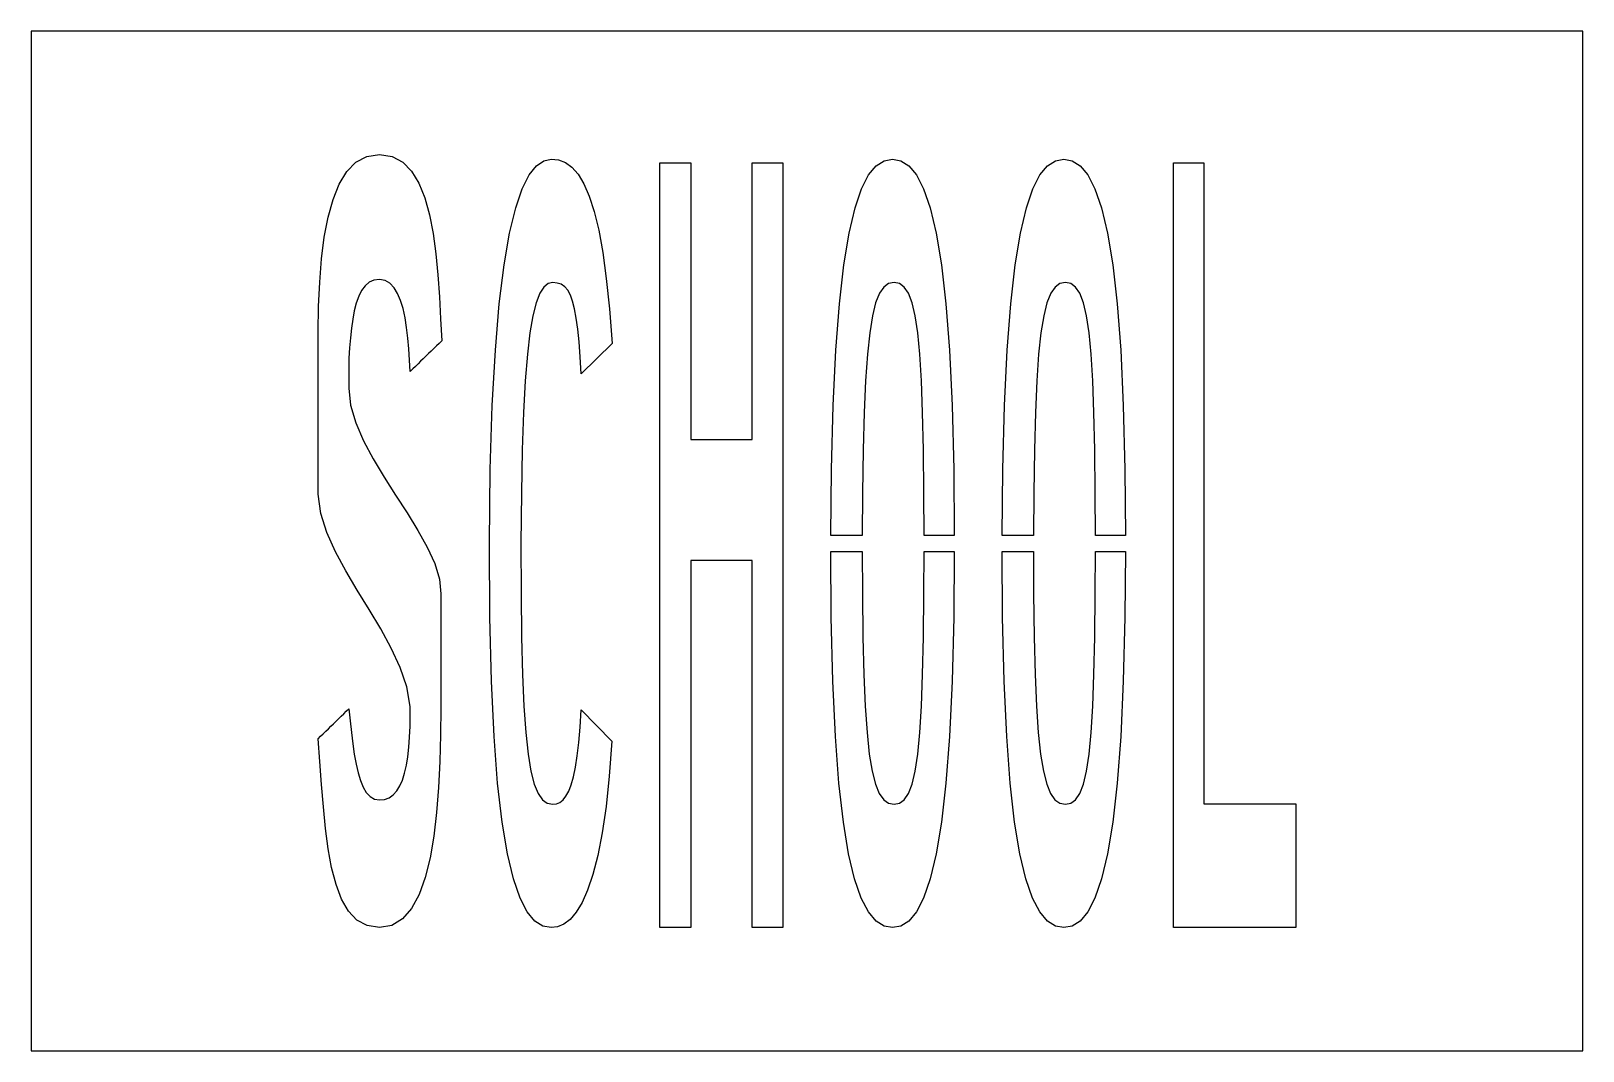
# Model space of a CAD drawing. Extents: x 0 to 73, y 0 to 48.
import ezdxf

# ---------------------------------------------------------------- set-up
doc = ezdxf.new("R2010")
doc.units = 0
doc.layers.add('CUT', color=7, linetype='Continuous')
doc.layers.add('OUTSIDE', color=1, linetype='Continuous')

msp = doc.modelspace()

# ---------------------------------------------------------------- linework, layer by layer
at = {"layer": 'CUT'}
for points in [[(18.2444, 40.8354), (18.5216, 40.1442), (18.7412, 39.3522), (18.914, 38.4702), (19.0436, 37.5198), (19.1372, 36.5226), (19.2128, 35.4966), (19.2668, 34.4562), (19.3172, 33.4194), (19.1912, 33.3006), (19.0688, 33.1782), (18.9464, 33.0594), (18.8204, 32.937), (18.698, 32.8182), (18.5756, 32.6994), (18.4496, 32.577), (18.3272, 32.4582), (18.2048, 32.3358), (18.0788, 32.217), (17.9564, 32.0982), (17.834, 31.9758), (17.8088, 32.5086), (17.7728, 33.0378), (17.7296, 33.549), (17.6684, 34.0422), (17.5928, 34.5066), (17.4992, 34.935), (17.3804, 35.3166), (17.2436, 35.6514), (17.0744, 35.9214), (16.88, 36.1266), (16.6532, 36.2598), (16.3904, 36.3066), (16.1276, 36.2742), (15.9044, 36.1734), (15.71, 36.0114), (15.548, 35.7882), (15.4112, 35.5146), (15.2996, 35.1978), (15.206, 34.8342), (15.134, 34.4382), (15.0728, 34.0098), (15.0224, 33.5598), (14.9828, 33.0882), (14.9468, 32.6022), (14.9468, 32.4834), (14.9468, 32.3682), (14.9468, 32.2494), (14.9468, 32.1342), (14.9468, 32.0154), (14.9468, 31.9002), (14.9468, 31.7814), (14.9468, 31.6662), (14.9468, 31.5474), (14.9468, 31.4322), (14.9468, 31.3134), (14.9468, 31.1982), (15.0332, 30.3882), (15.2708, 29.5602), (15.6344, 28.7178), (16.088, 27.8646), (16.6028, 27.0114), (17.1464, 26.1582), (17.69, 25.3194), (18.1976, 24.4986), (18.6404, 23.703), (18.9896, 22.9362), (19.2128, 22.2054), (19.2776, 21.5214), (19.2776, 21.075), (19.2776, 20.625), (19.2776, 20.1786), (19.2776, 19.7286), (19.2776, 19.2786), (19.2776, 18.8322), (19.2776, 18.3822), (19.2776, 17.9358), (19.2776, 17.4858), (19.2776, 17.0358), (19.2776, 16.5894), (19.2776, 16.1394), (19.2632, 14.883), (19.2344, 13.6302), (19.1732, 12.4062), (19.0796, 11.229), (18.95, 10.1166), (18.77, 9.0906), (18.5396, 8.1654), (18.2516, 7.3662), (17.8988, 6.711), (17.474, 6.2214), (16.9736, 5.9118), (16.3904, 5.8038), (15.8108, 5.8974), (15.3284, 6.1638), (14.9288, 6.585), (14.6048, 7.1502), (14.3456, 7.8378), (14.1404, 8.6298), (13.9784, 9.5154), (13.8524, 10.473), (13.7516, 11.4846), (13.6688, 12.5394), (13.586, 13.6158), (13.5032, 14.6958), (13.622, 14.8146), (13.7444, 14.9298), (13.8632, 15.0486), (13.9856, 15.1638), (14.1044, 15.2826), (14.2232, 15.3978), (14.3456, 15.5166), (14.4644, 15.6318), (14.5868, 15.7506), (14.7056, 15.8658), (14.828, 15.9846), (14.9468, 16.0998), (15.008, 15.531), (15.0692, 14.9802), (15.134, 14.4546), (15.206, 13.9614), (15.2888, 13.5042), (15.3824, 13.0902), (15.4904, 12.723), (15.62, 12.4134), (15.7712, 12.1578), (15.9476, 11.9706), (16.1528, 11.8518), (16.3904, 11.8122), (16.6316, 11.8374), (16.844, 11.9202), (17.0348, 12.0534), (17.2004, 12.237), (17.3444, 12.471), (17.4668, 12.7518), (17.5712, 13.0758), (17.654, 13.443), (17.7224, 13.8498), (17.7728, 14.2926), (17.8088, 14.7714), (17.834, 15.2826), (17.8412, 16.2078), (17.6756, 17.1294), (17.366, 18.0474), (16.9448, 18.9618), (16.448, 19.8726), (15.9008, 20.7834), (15.3428, 21.6906), (14.8064, 22.5942), (14.3204, 23.4978), (13.9208, 24.4014), (13.6364, 25.3014), (13.5032, 26.205), (13.5032, 26.7414), (13.5032, 27.2778), (13.5032, 27.8142), (13.5032, 28.3506), (13.5032, 28.8834), (13.5032, 29.4198), (13.5032, 29.9562), (13.5032, 30.4926), (13.5032, 31.029), (13.5032, 31.5654), (13.5032, 32.1018), (13.5032, 32.6382), (13.5032, 33.8478), (13.5284, 35.0358), (13.5788, 36.1806), (13.6688, 37.275), (13.7948, 38.2974), (13.9712, 39.237), (14.2052, 40.0758), (14.4968, 40.7958), (14.8532, 41.3826), (15.2852, 41.8218), (15.7928, 42.099), (16.3904, 42.1962), (16.9808, 42.1026), (17.4812, 41.8326), (17.9024, 41.4042)], [(25.7144, 33.9702), (25.646, 34.4886), (25.5668, 34.9278), (25.4768, 35.2878), (25.3688, 35.5758), (25.2464, 35.8026), (25.1024, 35.9682), (24.9404, 36.0798), (24.7532, 36.141), (24.5444, 36.159), (24.3248, 36.1122), (24.1232, 35.9502), (23.936, 35.6586), (23.7632, 35.2158), (23.6084, 34.6038), (23.468, 33.801), (23.3456, 32.7858), (23.2448, 31.5438), (23.1656, 30.0534), (23.1044, 28.293), (23.0648, 26.2446), (23.0468, 23.8866), (23.0504, 21.5286), (23.0756, 19.4802), (23.1188, 17.7198), (23.1836, 16.2294), (23.27, 14.9874), (23.378, 13.9722), (23.5112, 13.1694), (23.6696, 12.5574), (23.8496, 12.1146), (24.0548, 11.823), (24.2852, 11.6646), (24.5444, 11.6142), (24.7172, 11.6358), (24.8756, 11.7006), (25.0268, 11.8158), (25.1636, 11.9886), (25.2932, 12.2226), (25.4084, 12.525), (25.5128, 12.8994), (25.6064, 13.353), (25.6892, 13.8894), (25.7612, 14.5158), (25.8224, 15.2394), (25.8728, 16.0602), (27.3236, 14.5806), (27.2012, 12.939), (27.05, 11.5026), (26.8664, 10.2606), (26.6612, 9.1986), (26.4308, 8.3058), (26.1824, 7.5714), (25.9196, 6.981), (25.6424, 6.5274), (25.358, 6.1926), (25.0664, 5.9694), (24.7676, 5.8434), (24.4724, 5.8038), (24.0764, 5.8758), (23.6984, 6.1134), (23.3384, 6.5418), (23, 7.1934), (22.6868, 8.097), (22.406, 9.2814), (22.1576, 10.7718), (21.9488, 12.6042), (21.7832, 14.8002), (21.6608, 17.3958), (21.5852, 20.4126), (21.5672, 23.8866), (21.6032, 27.3606), (21.6968, 30.3774), (21.8408, 32.973), (22.0244, 35.169), (22.2512, 37.0014), (22.5104, 38.4918), (22.7984, 39.6762), (23.108, 40.5798), (23.4356, 41.2314), (23.774, 41.6598), (24.1232, 41.8974), (24.4724, 41.9694), (24.8108, 41.9334), (25.1348, 41.8074), (25.4408, 41.5878), (25.7324, 41.2602), (26.0024, 40.8138), (26.2544, 40.2306), (26.4884, 39.507), (26.7008, 38.625), (26.8916, 37.5738), (27.0608, 36.3462), (27.212, 34.9242), (27.3344, 33.297), (25.8728, 31.8678), (25.826, 32.667), (25.7756, 33.3654)], [(33.926, 28.779), (33.926, 41.8002), (35.3696, 41.8002), (35.3696, 5.8038), (33.926, 5.8038), (33.926, 23.0802), (31.0316, 23.0802), (31.0316, 5.8038), (29.5844, 5.8038), (29.5844, 41.8002), (31.0316, 41.8002), (31.0316, 28.779)], [(42.8216, 37.0014), (43.0304, 35.169), (43.1996, 32.973), (43.322, 30.3774), (43.4012, 27.3606), (43.4237, 24.2626), (42.0069, 24.2626), (42.0008, 26.2446), (41.9792, 28.293), (41.9396, 30.0534), (41.882, 31.5438), (41.8064, 32.7858), (41.7092, 33.801), (41.5868, 34.6038), (41.4428, 35.2158), (41.2736, 35.6586), (41.0756, 35.9502), (40.8524, 36.1122), (40.5968, 36.159), (40.3376, 36.1122), (40.1108, 35.9502), (39.9056, 35.6586), (39.7292, 35.2158), (39.578, 34.6038), (39.4484, 33.801), (39.3404, 32.7858), (39.254, 31.5438), (39.1892, 30.0534), (39.1424, 28.293), (39.1136, 26.2446), (39.1015, 24.2626), (37.6231, 24.2626), (37.652, 27.3606), (37.7348, 30.3774), (37.8608, 32.973), (38.0336, 35.169), (38.2388, 37.0014), (38.4836, 38.4918), (38.7608, 39.6762), (39.0668, 40.5798), (39.398, 41.2314), (39.7544, 41.6598), (40.1324, 41.8974), (40.5248, 41.9694), (40.9172, 41.8974), (41.2952, 41.6598), (41.6516, 41.2314), (41.9864, 40.5798), (42.296, 39.6762), (42.5732, 38.4918)], [(50.8784, 37.0014), (51.0872, 35.169), (51.2564, 32.973), (51.3788, 30.3774), (51.458, 27.3606), (51.4805, 24.2626), (50.0637, 24.2626), (50.0576, 26.2446), (50.036, 28.293), (49.9964, 30.0534), (49.9388, 31.5438), (49.8632, 32.7858), (49.766, 33.801), (49.6436, 34.6038), (49.4996, 35.2158), (49.3304, 35.6586), (49.1324, 35.9502), (48.9092, 36.1122), (48.6536, 36.159), (48.3944, 36.1122), (48.1676, 35.9502), (47.9624, 35.6586), (47.786, 35.2158), (47.6348, 34.6038), (47.5052, 33.801), (47.3972, 32.7858), (47.3108, 31.5438), (47.246, 30.0534), (47.1992, 28.293), (47.1704, 26.2446), (47.1583, 24.2626), (45.6799, 24.2626), (45.7088, 27.3606), (45.7916, 30.3774), (45.9176, 32.973), (46.0904, 35.169), (46.2956, 37.0014), (46.5404, 38.4918), (46.8176, 39.6762), (47.1236, 40.5798), (47.4548, 41.2314), (47.8112, 41.6598), (48.1892, 41.8974), (48.5816, 41.9694), (48.974, 41.8974), (49.352, 41.6598), (49.7084, 41.2314), (50.0432, 40.5798), (50.3528, 39.6762), (50.63, 38.4918)], [(59.4968, 5.8038), (53.7332, 5.8038), (53.7332, 41.7894), (55.1732, 41.7894), (55.1732, 11.625), (59.4968, 11.625)], [(43.0304, 12.6042), (42.8216, 10.7718), (42.5732, 9.2814), (42.296, 8.097), (41.9864, 7.1934), (41.6516, 6.5418), (41.2952, 6.1134), (40.9172, 5.8758), (40.5248, 5.8038), (40.1288, 5.8758), (39.7508, 6.1134), (39.3908, 6.5418), (39.0524, 7.1934), (38.7392, 8.097), (38.4584, 9.2814), (38.21, 10.7718), (38.0012, 12.6042), (37.8356, 14.8002), (37.7132, 17.3958), (37.6376, 20.4126), (37.6215, 23.5106), (39.0998, 23.5106), (39.1028, 21.5286), (39.128, 19.4802), (39.1712, 17.7198), (39.236, 16.2294), (39.3224, 14.9874), (39.4304, 13.9722), (39.5636, 13.1694), (39.7184, 12.5574), (39.902, 12.1146), (40.1072, 11.823), (40.3376, 11.6646), (40.5968, 11.6142), (40.8524, 11.6646), (41.0756, 11.823), (41.2736, 12.1146), (41.4428, 12.5574), (41.5868, 13.1694), (41.7092, 13.9722), (41.8064, 14.9874), (41.882, 16.2294), (41.9396, 17.7198), (41.9792, 19.4802), (42.0008, 21.5286), (42.0069, 23.5106), (43.4237, 23.5106), (43.4012, 20.4126), (43.322, 17.3958), (43.1996, 14.8002)], [(51.0872, 12.6042), (50.8784, 10.7718), (50.63, 9.2814), (50.3528, 8.097), (50.0432, 7.1934), (49.7084, 6.5418), (49.352, 6.1134), (48.974, 5.8758), (48.5816, 5.8038), (48.1856, 5.8758), (47.8076, 6.1134), (47.4476, 6.5418), (47.1092, 7.1934), (46.796, 8.097), (46.5152, 9.2814), (46.2668, 10.7718), (46.058, 12.6042), (45.8924, 14.8002), (45.77, 17.3958), (45.6944, 20.4126), (45.6783, 23.5106), (47.1566, 23.5106), (47.1596, 21.5286), (47.1848, 19.4802), (47.228, 17.7198), (47.2928, 16.2294), (47.3792, 14.9874), (47.4872, 13.9722), (47.6204, 13.1694), (47.7752, 12.5574), (47.9588, 12.1146), (48.164, 11.823), (48.3944, 11.6646), (48.6536, 11.6142), (48.9092, 11.6646), (49.1324, 11.823), (49.3304, 12.1146), (49.4996, 12.5574), (49.6436, 13.1694), (49.766, 13.9722), (49.8632, 14.9874), (49.9388, 16.2294), (49.9964, 17.7198), (50.036, 19.4802), (50.0576, 21.5286), (50.0637, 23.5106), (51.4805, 23.5106), (51.458, 20.4126), (51.3788, 17.3958), (51.2564, 14.8002)]]:
    msp.add_lwpolyline(points, close=True, dxfattribs=at)
at = {"layer": 'OUTSIDE'}
msp.add_lwpolyline([(0, 0), (73, 0), (73, 48), (0, 48)], close=True, dxfattribs=at)

doc.saveas('drawing.dxf')
